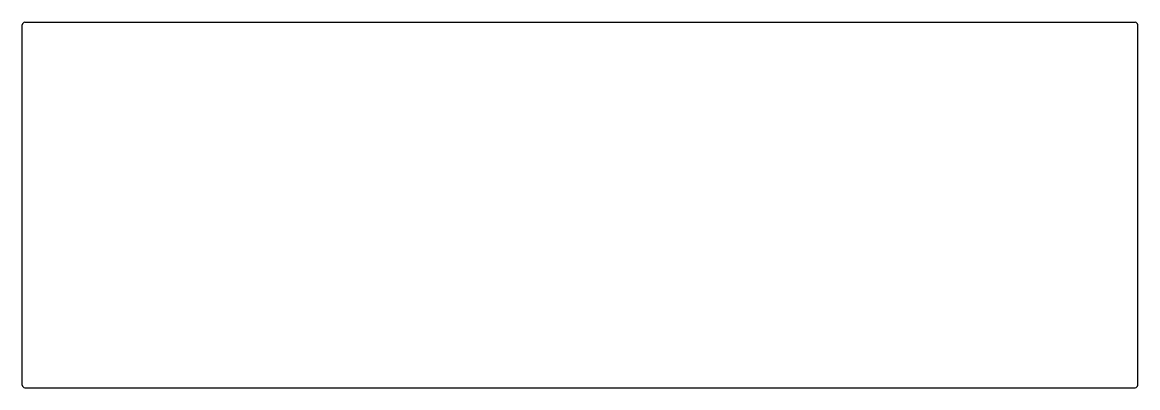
# Model space of a CAD drawing. Header units: millimetres. Extents: x -11 to 209, y 6 to 78.
import ezdxf

# ---------------------------------------------------------------- set-up
doc = ezdxf.new("R2010")
doc.units = ezdxf.units.MM

msp = doc.modelspace()

# ---------------------------------------------------------------- linework, layer by layer
for p, q in [((-11, 7), (-11, 78)), ((-10.5, 78.5), (208.5, 78.5)), ((209, 7), (209, 78)), ((-10.5, 6.5), (208.5, 6.5))]:
    msp.add_line(p, q)
for centre, start, end in [((-10.5, 78), 90, 180), ((208.5, 78), 0, 90), ((-10.5, 7), 180, 270), ((208.5, 7), 270, 0)]:
    msp.add_arc(centre, 0.5, start, end)

doc.saveas('drawing.dxf')
